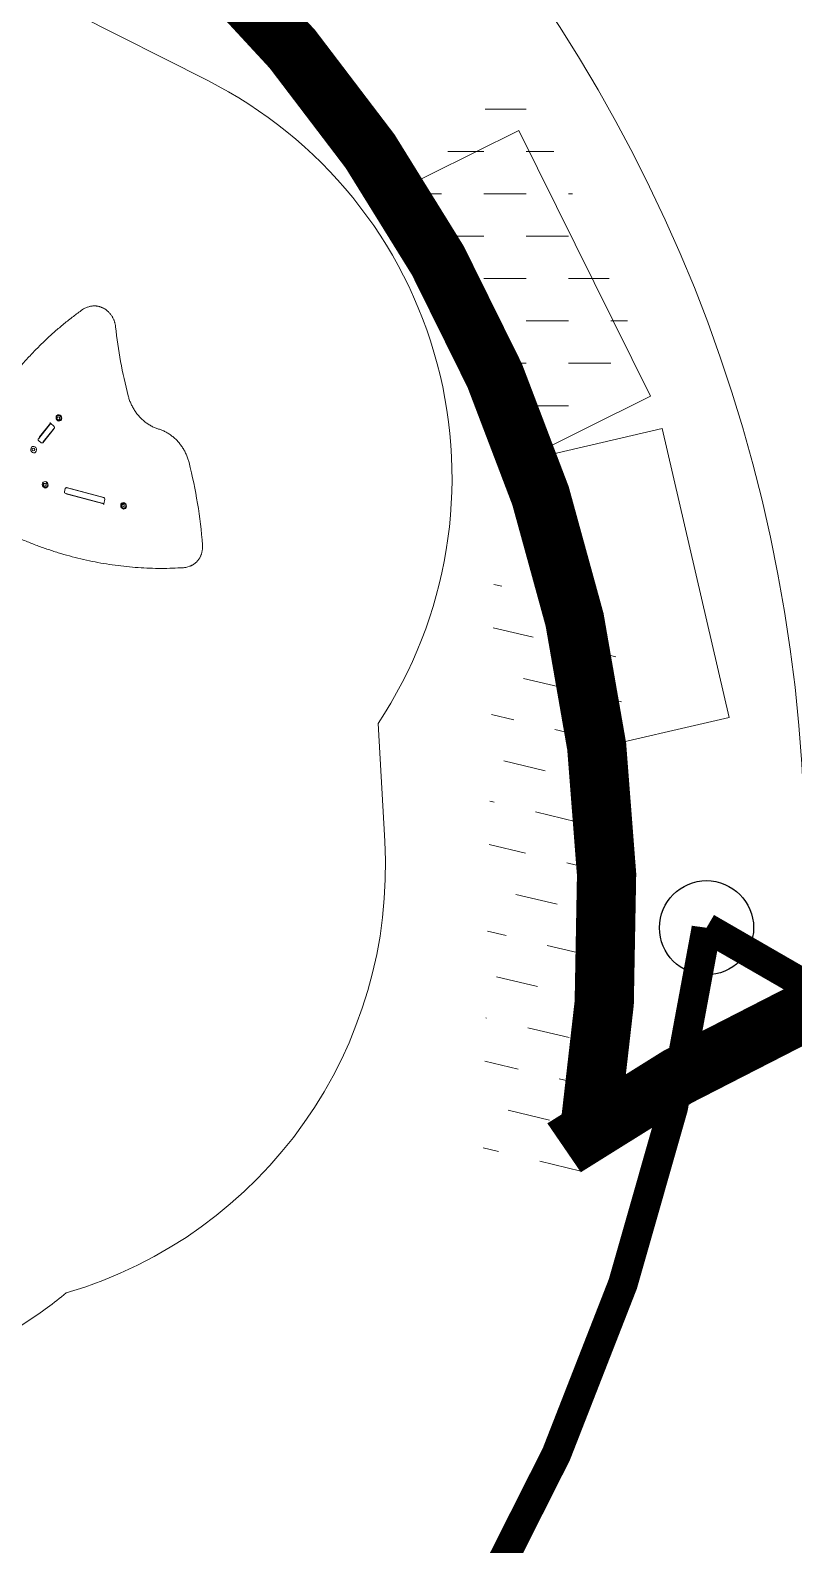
# Model space of a CAD drawing. Header units: millimetres. Extents: x 246416442 to 246896683, y 7418963194 to 7419503218.
# Drawn here: x 246848323 to 246850898, y 7419447189 to 7419452296 of the extents above; entities that cross this region are included whole.
import ezdxf
from ezdxf.lldxf.tags import DXFTag

# ---------------------------------------------------------------- set-up
doc = ezdxf.new("R2010")
doc.units = ezdxf.units.MM
doc.linetypes.add('DASHED2', pattern=[9.524999999999999, 6.35, -3.175])
doc.linetypes.add('HIDDEN', pattern=[9.524999999999999, 6.35, -3.175])
for name, color, linetype in [('L-EDGE-CONCRETE', 1, 'CONCRETE_EDGE_SHORT'), ('L-Hatch Boundary', 1, 'Continuous'), ('L-ST-SHADE-SAIL', 5, 'DASHED2'), ('L-X-E-PLAY', 9, 'Continuous'), ('L-X-E-PLAY (FallZone)', 252, 'HIDDEN')]:
    doc.layers.add(name, color=color, linetype=linetype)
for name, color, linetype, lineweight in [('L-H-SS-P. SOFTFALL SAND', 251, 'Continuous', 5), ('L-SUB-SOIL DRAINAGE', 170, 'SUBSOIL', 20), ('L-W-SS', 7, 'Continuous', 5)]:
    doc.layers.add(name, color=color, linetype=linetype, lineweight=lineweight)
doc.styles.get("Standard").update_dxf_attribs({"font": 'arial.ttf'})
doc.linetypes.add('CONCRETE_EDGE_SHORT', pattern='A,0.5,-0.2,["CE",Standard,S=0.1,R=0,X=-0.05,Y=-0.05],-0.2', length=0.9)
tags = doc.linetypes.add('HIDDEN2', pattern=[4.762499999999999, 3.175, -1.5875]).pattern_tags.tags
tags[6:7] = [DXFTag(74, 4), DXFTag(75, 0), DXFTag(340, '0'), DXFTag(46, 0.0), DXFTag(50, 0.0), DXFTag(44, 0.0), DXFTag(45, 0.0)]
tags[4:5] = [DXFTag(74, 4), DXFTag(75, 0), DXFTag(340, '0'), DXFTag(46, 0.0), DXFTag(50, 0.0), DXFTag(44, 0.0), DXFTag(45, 0.0)]
tags = doc.linetypes.add('SUBSOIL', pattern='A,12.7,-5.08,["SSD",Standard,S=2.54,R=0,X=-2.54,Y=-1.27],-6.35', length=24.13).pattern_tags.tags
tags[6] = DXFTag(74, 10)

# ---------------------------------------------------------------- blocks, each defined once
blk = doc.blocks.new('Artisan - Moduplay')
at = {"layer": 'L-X-E-PLAY', "lineweight": 13}
for p, q in [((-136485.7923545837, -701118.3111958504), (-136489.8260087967, -701114.2775416374)), ((-136964.758603096, -701169.7098503113), (-136967.2345790863, -701181.5027322769)), ((-136904.3085184097, -701198.9577927589), (-136965.0298490524, -701186.3197221756)), ((-136962.2771873474, -701186.11987257), (-136964.528424263, -701185.647213459)), ((-136962.8216238022, -701186.5416612625), (-136962.6581602097, -701186.0398845673)), ((-136909.9897117615, -701197.0978960991), (-136962.2771873474, -701186.11987257)), ((-136960.6141214371, -701167.0036959648), (-136958.3628845215, -701167.4763550758)), ((-136958.3628845215, -701167.4763550758), (-136906.0754098892, -701178.4543795586)), ((-136952.7923002243, -701167.6449327469), (-136894.2138166428, -701179.8370070457)), ((-136903.2806301117, -701198.5065021515), (-136909.9897117615, -701197.0978960991)), ((-136906.0754098892, -701178.4543795586), (-136899.3663282394, -701179.8629851341)), ((-136894.2791948318, -701180.0610642433), (-136899.3952674866, -701195.7656540871)), ((-136899.3663282394, -701179.8629851341), (-136894.5444669724, -701180.875360012)), ((-136863.9670858383, -701188.3425860405), (-136864.3285331726, -701188.2666983604)), ((-136858.0224208832, -701193.1670098305), (-136858.5515785217, -701193.0559096336)), ((-136902.2007017136, -701198.7332391739), (-136903.2806301117, -701198.5065021515)), ((-136867.8216114044, -701204.903957367), (-136867.4601650238, -701204.9798455238)), ((-137096.7428064346, -701260.2384047508), (-137096.6669187546, -701260.5998516083)), ((-137082.7134990692, -701332.0473413467), (-137083.1498413086, -701329.9690794945)), ((-137057.5979127884, -701451.6709251404), (-137082.7134990692, -701332.0473413467)), ((-137056.4232940674, -701463.4139790535), (-137082.5545597076, -701337.8627448082)), ((-137068.6508045197, -701323.3486213684), (-137080.4436864853, -701325.8245978355)), ((-137064.5063238144, -701326.0547776222), (-137064.0699825287, -701328.1330399513)), ((-137064.10247612, -701327.9782729149), (-137063.657831192, -701327.8334207535)), ((-137064.0699825287, -701328.1330399513), (-137038.9543952942, -701447.7566232681)), ((-137063.8797693253, -701325.6251955032), (-137037.302652359, -701453.3185839653)), ((-137056.2372589111, -701458.151614666), (-137057.5979127884, -701451.6709251404)), ((-137038.9543952942, -701447.7566232681), (-137037.5937414169, -701454.23731184)), ((-137055.2136888504, -701463.0267982483), (-137056.2372589111, -701458.151614666)), ((-137040.4947910309, -701458.2318348885), (-137056.1993808746, -701463.3479075432)), ((-137037.5937414169, -701454.23731184), (-137037.4125518799, -701455.1003022194)), ((-137040.6997022629, -701527.1673521996), (-137040.6238145828, -701527.528799057)), ((-137035.910490036, -701532.9443068504), (-137035.8706731796, -701533.1339478493)), ((-137023.9865541458, -701524.035721302), (-137024.0624427795, -701523.6742739677)), ((-137118.1869316101, -701811.5756821632), (-137114.1532773972, -701815.6093363762))]:
    blk.add_line(p, q, dxfattribs=at)
for centre, radius, start, end in [((-136531.8471307755, -701156.3359847069), 59.45225896869015, 45.35392072001272, 62.21358501540699), ((-136963.809261322, -701182.2218952179), 3.500000000000094, 168.1427031933399, 258.1427031933399), ((-136964.5535020828, -701183.8496432304), 2.515591393565303, 225.581039007582, 259.0846368512573), ((-136961.3332853317, -701170.4290142059), 3.500000000000011, 78.14270319333987, 168.1427031933399), ((-136959.9944038391, -701187.6700110435), 3.04406651933536, 158.2429822093396, 162.6468685046435), ((-136953.3056087494, -701172.2321014404), 4.615799232248767, 83.61510126572104, 116.8139246612144), ((-136903.795208931, -701194.3706240654), 4.615799232247453, 263.615101265721, 342.4084088135683), ((-136897.106505394, -701178.9327092171), 3.044153863461632, 338.2434743386917, 41.3219000860566), ((-136864.8085851669, -701196.8209519386), 9.07629517847702, 179.0266788256033, 201.759148568809), ((-136864.8830375671, -701196.8365082741), 9.002133494953833, 134.4459698806014, 178.9196190386602), ((-135617.9761791229, -702598.978618145), 1631.973479136487, 122.9478543989753, 131.2356904374547), ((-137088.1753091812, -701259.6752896309), 8.994421749616606, 68.1219120864208, 135.5806526535377), ((-137079.7245235443, -701329.2499165535), 3.500000000000155, 101.8572968066601, 191.8572968066601), ((-137077.9687519073, -701337.3485527039), 4.614545788740661, 152.0696293909108, 186.3976549236089), ((-137067.9316415787, -701326.7739405632), 3.500000000000032, 11.85729680666013, 101.8572968066601), ((-137066.3513479233, -701326.102514267), 2.517246176083915, 10.93055879032694, 44.41505842509073), ((-137062.5290575027, -701330.6579260826), 3.041702716330183, 107.3809378573681, 111.7833889867709), ((-137041.888461113, -701453.8327755928), 4.614545788740799, 287.578803445955, 6.397654923608966), ((-137057.3281650543, -701460.5235419273), 3.041577783834844, 228.6511135965187, 291.7845558620974), ((-137032.1327695847, -701526.6040687561), 8.994081498431294, 68.13428090101641, 135.6056525086846), ((-137869.7045125961, -700428.375720501), 1627.096492390599, 301.061692301542, 310.9888684935977), ((-137076.2480888367, -701769.6530404091), 59.29795785824637, 210.5077802182477, 224.6631960285356)]:
    blk.add_arc(centre, radius, start, end, dxfattribs=at)
for centre, major_axis, ratio, start_param, end_param in [((-136542.8590164185, -701167.3105502129), (-53.03300858108655, -53.03300859689629), 0.8808485333970212, 3.136492825817238, 3.146683095155332), ((-136538.8253622055, -701171.3442044258), (-53.0330085810857, -53.03300859689583), 0.8808485333970205, 3.136280057776045, 3.141592653589793), ((-136866.0750722885, -701196.5853276253), (-1.746539093256334, -8.318629766718127), 0.9119215051750063, 0, 4.084329168501304), ((-136865.7136249542, -701196.661216259), (1.746539093256334, 8.318629766718127), 0.9119215051750071, 3.141589618977686, 6.283185307178822), ((-136866.0750722885, -701196.5853276253), (-1.746539093256334, -8.318629766718127), 0.9119215051750063, 5.340676303777194, 6.283185307175107), ((-137088.4241762161, -701258.4918651581), (-8.318629766199287, -1.746539095726973), 0.9119215051750187, 5.340409099707721, 6.283185307179586), ((-137088.4241762161, -701258.4918651581), (-8.318629766199287, -1.746539095726973), 0.9119215051750187, 5.561876921089654e-12, 3.141592653594605), ((-137032.3810720444, -701525.4208126068), (-8.318629766199276, -1.746539095727097), 0.9119215051750023, 5.340877202852284, 6.283185307169712), ((-137032.3810720444, -701525.4208126068), (-8.318629766199276, -1.746539095727097), 0.9119215051750023, 0, 4.08436615189038), ((-137032.3051843643, -701525.7822604179), (8.318629766199276, 1.746539095727097), 0.9119215051750044, 3.141592653594589, 6.283185307179586), ((-137065.1539239883, -701758.5426735878), (53.03300858108594, 53.03300859689671), 0.8808485333970214, 3.136558210122581, 3.146886417230345), ((-137061.1202707291, -701762.5763278008), (53.03300858108548, 53.03300859689697), 0.8808485333970221, 3.141592653589793, 3.146904355421472)]:
    blk.add_ellipse(centre, major_axis=major_axis, ratio=ratio, start_param=start_param, end_param=end_param, dxfattribs=at)
for centre, major_axis, ratio in [((-136999.6889657974, -701169.1762356758), (-7.778174591892718, -7.778174594211415), 0.8808485333970174), ((-136999.8166093826, -701168.5056052208), (-1.027375937205607, -4.893311627482018), 0.9119215051750352), ((-136865.7448530197, -701197.0543313026), (-7.778174591892454, -7.77817459421165), 0.8808485333970181), ((-136868.1232757568, -701196.1552977562), (-1.027375937209839, -4.893311627481131), 0.91192150517502), ((-137087.9927816391, -701257.4800505638), (-7.778174591892511, -7.778174594211548), 0.880848533397023), ((-137088.8542079926, -701256.4436621666), (-4.893311627176098, -1.027375938662922), 0.9119215051750219), ((-137032.2365903854, -701525.3682765961), (-7.778174591892567, -7.778174594211452), 0.880848533397023), ((-137032.8111028671, -701523.3726096153), (-4.893311627176098, -1.027375938662922), 0.9119215051749974)]:
    blk.add_ellipse(centre, major_axis=major_axis, ratio=ratio, dxfattribs=at)
for points, knots in [([(-136504.1318788528, -701103.7390656471), (-136516.6454334259, -701097.1375617981), (-136538.1409215927, -701086.2796607018), (-136575.3592195511, -701068.9361863136), (-136611.9485874176, -701053.5377025604), (-136650.0546579361, -701038.9300169945), (-136688.289891243, -701025.8366036415), (-136727.3224105835, -701013.8951392174), (-136766.7505960464, -701003.3186278343), (-136806.702044487, -700994.008957386), (-136847.0978660583, -700986.0357928276), (-136887.8243627548, -700979.3707928658), (-136929.0560541153, -700974.0476241112), (-136970.307510376, -700970.0430874825), (-137012.3919878006, -700967.4028916359), (-137053.6410598755, -700966.0573039055), (-137096.7991685867, -700966.1450209618), (-137122.2718763351, -700966.9336361885), (-137137.3596153259, -700967.6413140297)], [0, 0, 0, 0, 0.06038742358120611, 0.1231378754395276, 0.1858893194102813, 0.248641798669496, 0.311395346838419, 0.3741499867308032, 0.4369057289987059, 0.4996625779730568, 0.5624205240849915, 0.6251795546858829, 0.6879396449983997, 0.7507007671580305, 0.8134628860719593, 0.8762259620964024, 0.9389899533261674, 1, 1, 1, 1]), ([(-137289.5277023315, -701119.8094010353), (-137290.2032680511, -701134.1890358925), (-137290.9773263931, -701158.623644352), (-137291.1433544159, -701200.0741710663), (-137289.9748802185, -701239.8683409691), (-137287.6043052673, -701280.4693684578), (-137283.9652519226, -701320.287302494), (-137279.0984115601, -701360.104768753), (-137272.9865436554, -701399.4504036903), (-137265.650475502, -701438.514070034), (-137257.0824346542, -701477.1494164467), (-137247.3103752136, -701515.3586993217), (-137236.3099918365, -701553.1248116493), (-137224.1518335342, -701590.3303494453), (-137210.7356510162, -701627.1202821732), (-137196.281879425, -701663.1111021042), (-137180.4147281647, -701698.93120718), (-137163.8846035004, -701733.2922282219), (-137145.5490703583, -701768.0851082802), (-137134.1822385788, -701788.1436161995), (-137127.3368501663, -701799.7559666634)], [0, 0, 0, 0, 0.05364659445131669, 0.1094732858525253, 0.1652992025740368, 0.2211243080816048, 0.2769485685884825, 0.3327719537451307, 0.3885944373512848, 0.4444159980778105, 0.500236620183325, 0.5560562934885268, 0.611875016199506, 0.6676927933442065, 0.723509637997945, 0.7793255716976015, 0.8351406247361952, 0.8909548363210331, 0.9467682545797645, 1, 1, 1, 1]), ([(-136505.5671920776, -701229.4824948311), (-136504.3852872849, -701228.7146635056), (-136502.3386964798, -701227.3185744286), (-136498.9458503723, -701224.769033432), (-136495.7425985336, -701222.080646038), (-136492.5949249268, -701219.1742806435), (-136489.638917923, -701216.1434950829), (-136486.8175144196, -701212.9535017014), (-136484.1752634048, -701209.6382455826), (-136481.7016611099, -701206.1956357956), (-136479.4148216248, -701202.6434793472), (-136477.3166704178, -701198.9895086288), (-136475.4168863297, -701195.2473731041), (-136473.7200517654, -701191.428027153), (-136472.2324991226, -701187.54428339), (-136470.9586000443, -701183.6083264351), (-136469.9027395248, -701179.6329684258), (-136469.0682067871, -701175.6309437752), (-136468.4578056335, -701171.6151738167), (-136468.0734205246, -701167.5986485481), (-136467.9163980484, -701163.5942606926), (-136467.9870195389, -701159.6151199341), (-136468.2853460312, -701155.6737494469), (-136468.8097066879, -701151.7834877968), (-136469.5594968796, -701147.9557080269), (-136470.5299901962, -701144.2048974037), (-136471.7220468521, -701140.5390238762), (-136473.1240415573, -701136.9774136543), (-136474.7456789017, -701133.5172204971), (-136476.5548629761, -701130.1959900856), (-136478.5959243774, -701126.9744849205), (-136480.767156601, -701123.957142353), (-136483.1707105637, -701121.0623373985), (-136484.6641683578, -701119.4495930672), (-136485.5423927307, -701118.5642681122)], [0, 0, 0, 0, 0.02867243717001542, 0.0601866273294807, 0.09170223270861617, 0.1232187425101556, 0.1547356725958683, 0.1862525302281028, 0.2177688246540331, 0.2492840332499154, 0.2807975817888634, 0.3123088194851997, 0.3438170035147774, 0.3753212854161445, 0.406820694803138, 0.4383141204138604, 0.4698003858171914, 0.501278188001181, 0.5327461418842085, 0.5642028127121586, 0.5956467599884913, 0.6270765204936067, 0.6584908619610563, 0.6898887198255728, 0.7212692832850498, 0.7526320907298878, 0.7839771024194169, 0.8153047217668961, 0.8466159059374117, 0.8779122274692468, 0.9091957202343988, 0.9404688939354919, 0.9717346562809102, 1, 1, 1, 1]), ([(-136864.5771913528, -701188.2216892242), (-136863.8812522888, -701188.030725956), (-136863.1436719894, -701188.0021915436), (-136862.049700737, -701188.221200943), (-136861.666270256, -701188.3498044014), (-136860.9408884048, -701188.6982884407), (-136860.5997104645, -701188.9160442352), (-136859.6387329102, -701189.6978607178), (-136859.106842041, -701190.3765130043), (-136858.3223991394, -701191.9001164436), (-136858.0677280426, -701192.748278141), (-136857.8397121429, -701194.3854422569), (-136857.8422670364, -701195.1846470833), (-136857.938794136, -701195.9485411644)], [0, 0, 0, 0, 0.1899096242614408, 0.1899096242614408, 0.293357032505935, 0.293357032505935, 0.3968044407504289, 0.3968044407504289, 0.6036992572394158, 0.6036992572394158, 0.8105940737284031, 0.8105940737284031, 1, 1, 1, 1]), ([(-137095.2453536987, -701263.5984067917), (-137095.4588441849, -701263.4078893661), (-137095.6573610306, -701263.2029623985), (-137096.1029977798, -701262.6653470993), (-137096.3236751556, -701262.3263063431), (-137096.6781406403, -701261.6073899269), (-137096.8117303848, -701261.2234539986), (-137097.0268745422, -701260.2049183846), (-137097.0243120193, -701259.547563076), (-137096.8907690048, -701258.9166111946)], [0, 0, 0, 0, 0.1585329300252, 0.1585329300252, 0.3896398848466741, 0.3896398848466741, 0.6207468396681481, 0.6207468396681481, 0.9999999999999999, 0.9999999999999999, 0.9999999999999999, 0.9999999999999999]), ([(-136747.9274406433, -701513.9827747345), (-136748.6851654053, -701509.6299257278), (-136749.6243591309, -701502.109035492), (-136750.1322774887, -701489.0908989906), (-136749.356051445, -701476.3670015335), (-136747.4549064636, -701463.3090815544), (-136744.3512039185, -701450.4810333252), (-136740.1429986954, -701437.7702727318), (-136734.7849197388, -701425.3634138107), (-136728.4434967041, -701413.3923640251), (-136720.9594745636, -701401.8111424446), (-136712.7886571884, -701391.0457983017), (-136703.3465356827, -701380.6378149986), (-136697.3572330475, -701374.9342274666), (-136693.7045907974, -701371.7272906303)], [0, 0, 0, 0, 0.08057900728058055, 0.1645275335441504, 0.248442981173862, 0.3323307014428831, 0.4161960791336047, 0.5000440986865847, 0.5838790905121726, 0.6677046852959991, 0.7515237949324558, 0.8353387428739039, 0.919151423375823, 1, 1, 1, 1]), ([(-137035.0684165955, -701533.2279648781), (-137035.2630224228, -701533.2150549889), (-137035.4579601288, -701533.1955652237), (-137036.0814056396, -701533.1113901138), (-137036.5107660294, -701533.0192742348), (-137037.3325595856, -701532.7701678276), (-137037.7301588058, -701532.6127648354), (-137038.8789958954, -701532.0305314064), (-137039.5538454056, -701531.5102000237), (-137040.3468074799, -701530.5535726547), (-137040.567483902, -701530.2145323753), (-137040.9219503403, -701529.495616436), (-137041.0555381775, -701529.111679554), (-137041.2999248505, -701527.9547028542), (-137041.2604789734, -701527.1470279694), (-137040.9766302109, -701526.2281765938), (-137040.9156532288, -701526.0638508797), (-137040.8458147049, -701525.9028043747)], [0, 0, 0, 0, 0.05113002202754412, 0.05113002202754412, 0.1635022279325778, 0.1635022279325778, 0.2758744338376116, 0.2758744338376116, 0.5006188456476768, 0.5006188456476768, 0.6129910515527024, 0.6129910515527024, 0.725363257457728, 0.725363257457728, 0.9501076692677916, 0.9501076692677916, 1, 1, 1, 1]), ([(-136802.4709091187, -701656.567656517), (-136798.8137273788, -701653.3857135773), (-136792.801615715, -701647.7084789276), (-136783.3157463074, -701637.3343224525), (-136775.0917205811, -701626.572675705), (-136767.5583152771, -701614.985555172), (-136761.1728649139, -701602.9959039688), (-136755.776591301, -701590.5600142479), (-136751.5371437073, -701577.8090100288), (-136748.4096794128, -701564.9318184853), (-136746.4931535721, -701551.8150696754), (-136745.7096815109, -701539.0274801254), (-136746.2193717957, -701525.9355144501), (-136747.1645441055, -701518.3654994965), (-136747.9274406433, -701513.9827747345)], [0, 0, 0, 0, 0.08060877992376782, 0.1645473356428677, 0.248484456754991, 0.3324182555171306, 0.4163464460824237, 0.500266186630063, 0.5841739537821793, 0.6680655627161927, 0.7519362203224338, 0.8357807753158609, 0.9195941344187282, 1, 1, 1, 1]), ([(-137113.9002599716, -701815.8592658043), (-137113.0415878296, -701816.7101373672), (-137111.4877252579, -701818.1533360481), (-137108.7032651901, -701820.4781250954), (-137105.8149242401, -701822.581094265), (-137102.7339000702, -701824.5667376518), (-137099.5611305237, -701826.33751297), (-137096.2573566437, -701827.9365401268), (-137092.8581552505, -701829.333188057), (-137089.3596773148, -701830.5370593071), (-137085.7796163559, -701831.5370731354), (-137082.1246433258, -701832.3341546059), (-137078.4076004028, -701832.9236493111), (-137074.6386003494, -701833.3049731255), (-137070.8290777206, -701833.4760684967), (-137066.9907846451, -701833.4371232986), (-137063.1339836121, -701833.1872186661), (-137059.2726278305, -701832.7286758423), (-137055.4135408401, -701832.0599598885), (-137051.5770673752, -701831.1883807182), (-137047.7580900192, -701830.1066317558), (-137043.9989442825, -701828.836461544), (-137040.252705574, -701827.3469491005), (-137036.6410207748, -701825.7085776329), (-137033.183681488, -701823.9135422707), (-137031.2214899063, -701822.7888679504), (-137030.1875047684, -701822.1670212746)], [0, 0, 0, 0, 0.03825936856888332, 0.08023764478104985, 0.1222229621218678, 0.1642191614141645, 0.206229675283227, 0.2482574200666952, 0.2903047203092892, 0.3323732684693632, 0.3744641194122281, 0.4165777165367731, 0.4587139442662461, 0.5008722002842925, 0.5430514803613357, 0.5852504688158304, 0.6274676284333423, 0.6697012848361337, 0.7119497016370661, 0.7542111440617558, 0.7964839299338851, 0.838766467917679, 0.8810572836578379, 0.9233550349538422, 0.9656585173826385, 1, 1, 1, 1])]:
    blk.add_open_spline(points, degree=3, knots=knots, dxfattribs=at)
at = {"layer": 'L-X-E-PLAY (FallZone)', "color": 252, "linetype": 'HIDDEN2', "lineweight": 13, "ltscale": 0.25}
blk.add_lwpolyline([(-135624.593667984, -701132.5753455162, -0.4490303636435125), (-137300.2787065506, -702622.2514071465), (-137644.9691743851, -702821.258541584, -0.3483205502034635), (-139488.728679657, -702548.7145376205, -0.02595331103472342), (-139632.0444803238, -702475.6075453758), (-140182.8924026489, -702157.5753493309), (-140758.7779636383, -702157.5753493309, -0.2027245635392309), (-141834.8704319, -701702.5753493309), (-142458.669883728, -701702.5753493309, -0.414213562373095), (-143958.6698846817, -700202.5753488541), (-143958.669883728, -700062.5753488541, -0.414213562373095), (-142458.669883728, -698562.5753493309), (-141834.8704319, -698562.5753493309, -0.2027245635392309), (-140758.7779636383, -698107.5753488541), (-140377.7244815826, -698107.5753493309), (-140377.7244815826, -697132.5753455162, -0.9999999999999999), (-137335.5644826889, -697132.5753455162), (-137335.5644817352, -697278.7204842567), (-136374.5936717987, -697833.5372395515, -0.2679491924182184), (-135624.593670845, -699132.5753440857), (-135624.5936689377, -701132.5753445625)], format="xyb", dxfattribs=at)

msp = doc.modelspace()

# ---------------------------------------------------------------- hatches: boundary and pattern name
at = {"layer": 'L-H-SS-P. SOFTFALL SAND', "transparency": 33554687}
h = msp.add_hatch(dxfattribs=at)
h.set_pattern_fill('DASH', color=8, scale=45)
h.set_pattern_definition([(0, (0, 0), (142.875, 142.875), [142.875, -142.875])])
h.paths.add_polyline_path([(246850415.3801699, 7419451062.042094), (246849970.742033, 7419451957.752386), (246849522.8868876, 7419451735.433318), (246849967.5250235, 7419450839.723025)])
h = msp.add_hatch(dxfattribs=at)
h.set_pattern_fill('DASH', color=8, scale=45, angle=-13.32939650659117)
h.set_pattern_definition([(346.6706034934088, (-1703896870.524948, 256784749.8363831), (171.9657395661463, 106.0863594693887), [142.875, -142.875])])
h.paths.add_polyline_path([(246850680.7254927, 7419449978.709037), (246850454.5707126, 7419450952.800416), (246849967.5250235, 7419450839.723025), (246850193.6798027, 7419449865.631646)])

# ---------------------------------------------------------------- linework, layer by layer
at = {"layer": 'L-EDGE-CONCRETE', "ltscale": 25, "const_width": 200, "flags": 128}
for points in [[(246837601.9368784, 7419449868.250224, -0.1748700195168353), (246841317.3663346, 7419448271.034289, -1.219348865465692), (246850209.6008334, 7419448585.365435)], [(246850123.4849989, 7419448527.598927, -0.1278649097575887), (246852646.21092, 7419449437.725695)]]:
    msp.add_lwpolyline(points, format="xyb", dxfattribs=at)
at = {"layer": 'L-Hatch Boundary'}
msp.add_arc((246845688.561485, 7419449339.983755), 4499.999999785227, 350.9915372506591, 193.7456892737672, dxfattribs=at)
at = {"layer": 'L-Hatch Boundary', "ltscale": 0.1}
msp.add_arc((246853113.047726, 7419444147.779711), 5302.724680231576, 358.6879563496171, 124.3181608493829, dxfattribs=at)
at = {"layer": 'L-ST-SHADE-SAIL', "ltscale": 0.5, "const_width": 100, "flags": 128}
msp.add_lwpolyline([(246859558.4256586, 7419444257.700218, -0.009804049779593496), (246850603.7803642, 7419449269.564808, -0.2410228878541057), (246847202.0728288, 7419444392.700598, -0.2351276101457626), (246853154.8657421, 7419437677.912811, -0.272089661741839), (246859558.4256586, 7419444257.700218, 24.18516418740594)], format="xyb", dxfattribs=at)
at = {"layer": 'L-ST-SHADE-SAIL', "linetype": 'ByBlock', "ltscale": 0.1}
msp.add_circle((246850603.7803642, 7419449269.564808), 158.7522358904296, dxfattribs=at)
at = {"layer": 'L-SUB-SOIL DRAINAGE', "ltscale": 0.75, "flags": 128}
msp.add_lwpolyline([(246836375.7969693, 7419368838.041028, 0.04985917080590942), (246836452.6818834, 7419367264.984179, 1.020543055339767), (246838457.4287019, 7419363126.484995, 0.5074231102076879), (246850958.7133738, 7419364620.573515, 0.3478304643940845), (246860630.0767363, 7419364184.951909, 0.9531603774166767), (246871514.1770402, 7419375336.204144, 0.5460886472656395), (246865357.2877067, 7419391536.99354), (246864331.6185389, 7419392202.48903, 0.1509907225446236), (246858079.5622589, 7419390951.141045, -0.5358830468658977), (246847993.2713346, 7419386178.816407, -0.9848573016668297), (246841094.2525728, 7419392263.538063, 0.04832288660498171), (246837369.443027, 7419394790.327875, -0.7820410621184928), (246859516.7963909, 7419399812.11274, 0.3266570391494854), (246863339.197604, 7419409468.265597, 2.547693542450572), (246851636.569464, 7419416690.120594, 0.258507723310094), (246846203.9327226, 7419412601.532788), (246842481.3988946, 7419417148.460249), (246849924.6340633, 7419423239.513418, 0.2268938877183718), (246850840.5851329, 7419425193.441346), (246863936.9011862, 7419436077.28494, 0.9379027996229639), (246860987.8195177, 7419443087.018169, 0.1613897054766007), (246859063.4241424, 7419444536.067605, 0.543513357239301), (246850931.815313, 7419449690.942525, 0.9652458462860443), (246840526.0201821, 7419449656.864821, 0.6864254801803804), (246830418.5827506, 7419442236.638107), (246830214.5086669, 7419441333.634658, 0.06956143886909545), (246826929.0829651, 7419442860.918135), (246826948.486602, 7419447931.459075)], format="xyb", dxfattribs=at)
at = {"layer": 'L-W-SS', "ltscale": 0.5}
for points in [[(246850415.3801699, 7419451062.042094), (246849970.742033, 7419451957.752386), (246849522.8868876, 7419451735.433318), (246849967.5250235, 7419450839.723025)], [(246850680.7254927, 7419449978.709037), (246850454.5707126, 7419450952.800416), (246849967.5250235, 7419450839.723025), (246850193.6798027, 7419449865.631646)]]:
    msp.add_lwpolyline(points, close=True, dxfattribs=at)

# ---------------------------------------------------------------- block references
at = {"layer": 'L-X-E-PLAY', "rotation": 63.22002274932392}
msp.add_blockref('Artisan - Moduplay', (246284097.9046991, 7419889109.964826), dxfattribs=at)

doc.saveas('drawing.dxf')
